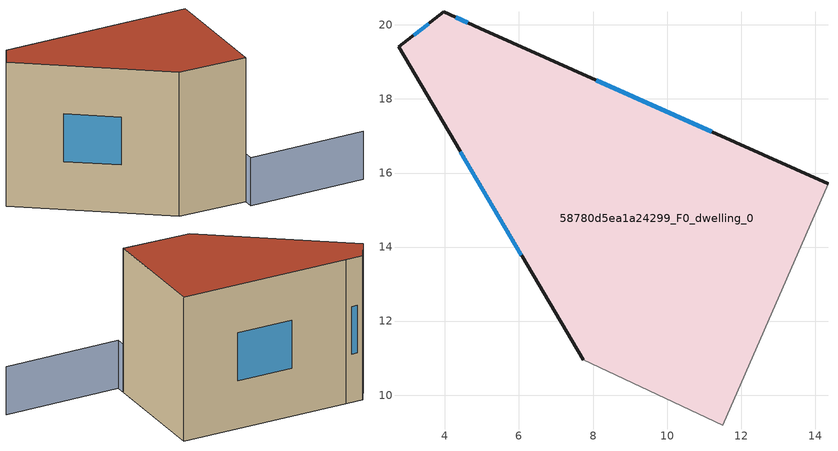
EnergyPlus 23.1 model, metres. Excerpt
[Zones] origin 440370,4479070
58780d5ea1a24299_F0_dwelling_0
 floor ground (EU_floor_Construction): 14.35,15.71 11.5,9.19 7.73,10.95 2.74,19.41 3.97,20.35 4.95,19.91 z0
 wall outside (EU_wall_Construction): 14.35,15.71 4.95,19.91 3.97,20.35 2.74,19.41 7.73,10.95 z0:9
 wall adiabatic (EU_wall_Construction): 7.73,10.95 11.5,9.19 14.35,15.71 z0:9
 window (EU_Window_Construction): 4.41,16.58 6.06,13.78 / 3.56,20.04 3.15,19.72 / 4.62,20.06 4.29,20.2 / 11.2,17.11 8.09,18.51 z3.01:5.99
 roof outside (EU_roof_Construction): 11.5,9.19 14.35,15.71 4.95,19.91 3.97,20.35 2.74,19.41 7.73,10.95 z9
shading: 17.81,5.77 11.26,8.64 / 11.26,8.64 14.35,15.71 z0:3
[Building]
EU S2 Campaign: North Axis=0; Terrain=City; Solar Distribution=FullExterior
[Site:Location]
Madrid: Latitude=40.5; Longitude=-3.5; Time Zone=1; Elevation=609
[SizingPeriod:WeatherFileDays]
AnnualSizingPeriod: Begin Month=1; Begin Day of Month=1; End Month=12; End Day of Month=31; Day of Week for Start Day=Monday; Use Weather File Daylight Saving Period=No; Use Weather File Rain and Snow Indicators=No
[MATERIAL]
EU_InternalMass_Material: Roughness=MediumRough; Thickness=0.1; Conductivity=1; Density=1800; Specific Heat=900; Thermal Absorptance=0.9; Solar Absorptance=0.7; Visible Absorptance=0.7
[MATERIAL:NOMASS] Roughness=MediumRough; Thermal Absorptance=0.9; Solar Absorptance=0.7; Visible Absorptance=0.7
Name | Thermal Resistance
EU_wall_NoMass | 0.459673
EU_roof_NoMass | 0.495815
EU_floor_NoMass | 0.788942
[WINDOWMATERIAL:SIMPLEGLAZINGSYSTEM]
EU_Window_SimpleGlazing: UFactor=4.26103; Solar Heat Gain Coefficient=0.85; Visible Transmittance=0.85
[CONSTRUCTION]
EU_wall_Construction: EU_wall_NoMass
EU_roof_Construction: EU_roof_NoMass
EU_floor_Construction: EU_floor_NoMass
EU_InternalMass_Construction: EU_InternalMass_Material
EU_Window_Construction: EU_Window_SimpleGlazing
[ZONE]
58780d5ea1a24299_F0_dwelling_0: Type=1; Multiplier=1; Ceiling Height=autocalculate; Volume=561.005; Floor Area=autocalculate; Part of Total Floor Area=Yes
[INTERNALMASS]
58780d5ea1a24299_F0_dwelling_0_EU_InternalMass: Construction=EU_InternalMass_Construction; Zone or ZoneList=58780d5ea1a24299_F0_dwelling_0; Surface Area=62.3339
[OTHEREQUIPMENT]
EU_Step8_InternalGain_58780d5ea1a24299_F0_dwelling_0_f000: Fuel Type=Electricity; Zone or ZoneList or Space or SpaceList=58780d5ea1a24299_F0_dwelling_0; Schedule=EU_Step8_GainSchedule_58780d5ea1a24299_F0_dwelling_0_f000; Design Level Calculation Method=Watts/Area; Power per Zone Floor Area=1; Fraction Latent=0; Fraction Radiant=0; Fraction Lost=0; Carbon Dioxide Generation Rate=0; EndUse Subcategory=EU_Step8_InternalGains
[ZONEVENTILATION:DESIGNFLOWRATE]
EU_ConstantAir_58780d5ea1a24299_F0_dwelling_0: Zone or ZoneList or Space or SpaceList=58780d5ea1a24299_F0_dwelling_0; Schedule=EU_AlwaysOn; Design Flow Rate Calculation Method=AirChanges/Hour; Air Changes per Hour=0.719161; Ventilation Type=Natural; Fan Pressure Rise=0; Fan Total Efficiency=1; Constant Term Coefficient=1; Temperature Term Coefficient=0; Velocity Term Coefficient=0; Velocity Squared Term Coefficient=0; Minimum Indoor Temperature=-100; Maximum Indoor Temperature=100; Delta Temperature=-100; Minimum Outdoor Temperature=-100; Maximum Outdoor Temperature=100; Maximum Wind Speed=40
[HVACTEMPLATE:THERMOSTAT]
EU_HeatOnly_58780d5ea1a24299_F0_dwelling_0: Constant Heating Setpoint=20; Constant Cooling Setpoint=50
[HVACTEMPLATE:ZONE:IDEALLOADSAIRSYSTEM]
58780d5ea1a24299_F0_dwelling_0: Template Thermostat=EU_HeatOnly_58780d5ea1a24299_F0_dwelling_0; System Availability Schedule=EU_AlwaysOn; Maximum Heating Supply Air Temperature=50; Minimum Cooling Supply Air Temperature=13; Maximum Heating Supply Air Humidity Ratio=0.0156; Minimum Cooling Supply Air Humidity Ratio=0.0077; Heating Limit=NoLimit; Cooling Limit=NoLimit; Heating Availability Schedule=EU_AlwaysOn; Cooling Availability Schedule=EU_CoolingOff; Dehumidification Control Type=ConstantSensibleHeatRatio; Cooling Sensible Heat Ratio=0.7; Dehumidification Setpoint=60; Humidification Control Type=None; Humidification Setpoint=30; Outdoor Air Method=None; Outdoor Air Flow Rate per Person=0.00944; Outdoor Air Flow Rate per Zone Floor Area=0; Outdoor Air Flow Rate per Zone=0; Demand Controlled Ventilation Type=None; Outdoor Air Economizer Type=NoEconomizer; Heat Recovery Type=None; Sensible Heat Recovery Effectiveness=0.7; Latent Heat Recovery Effectiveness=0.65
[SIZING:ZONE]
58780d5ea1a24299_F0_dwelling_0: Zone Cooling Design Supply Air Temperature Input Method=SupplyAirTemperature; Zone Cooling Design Supply Air Temperature=13; Zone Heating Design Supply Air Temperature Input Method=SupplyAirTemperature; Zone Heating Design Supply Air Temperature=50; Zone Cooling Design Supply Air Humidity Ratio=0.008; Zone Heating Design Supply Air Humidity Ratio=0.008; Cooling Design Air Flow Method=DesignDay; Cooling Design Air Flow Rate=0; Cooling Minimum Air Flow per Zone Floor Area=0.000762; Cooling Minimum Air Flow=0; Cooling Minimum Air Flow Fraction=0.2; Heating Design Air Flow Method=DesignDay; Heating Design Air Flow Rate=0; Heating Maximum Air Flow per Zone Floor Area=0.002032; Heating Maximum Air Flow=0.141576; Heating Maximum Air Flow Fraction=0.3; Account for Dedicated Outdoor Air System=No; Dedicated Outdoor Air System Control Strategy=NeutralSupplyAir; Dedicated Outdoor Air Low Setpoint Temperature for Design=autosize; Dedicated Outdoor Air High Setpoint Temperature for Design=autosize; Zone Load Sizing Method=Sensible Load Only No Latent Load; Zone Latent Cooling Design Supply Air Humidity Ratio Input Method=HumidityRatioDifference; Zone Cooling Design Supply Air Humidity Ratio Difference=0.005; Zone Latent Heating Design Supply Air Humidity Ratio Input Method=HumidityRatioDifference; Zone Humidification Design Supply Air Humidity Ratio Difference=0.005
[SCHEDULE:CONSTANT]
Name | Hourly Value
EU_AlwaysOn | 1
EU_CoolingOff | 0
[SCHEDULE:FILE]
EU_Step8_GainSchedule_58780d5ea1a24299_F0_dwelling_0_f000: File=../../schedules/58780d5ea1a24299/58780d5ea1a24299_F0_dwelling_0_f000_gain.csv; Column Number=1; Rows to Skip at Top=0; Number of Hours of Data=8760; Column Separator=Comma; Interpolate to Timestep=No; Minutes per Item=60; Adjust Schedule for Daylight Savings=Yes
